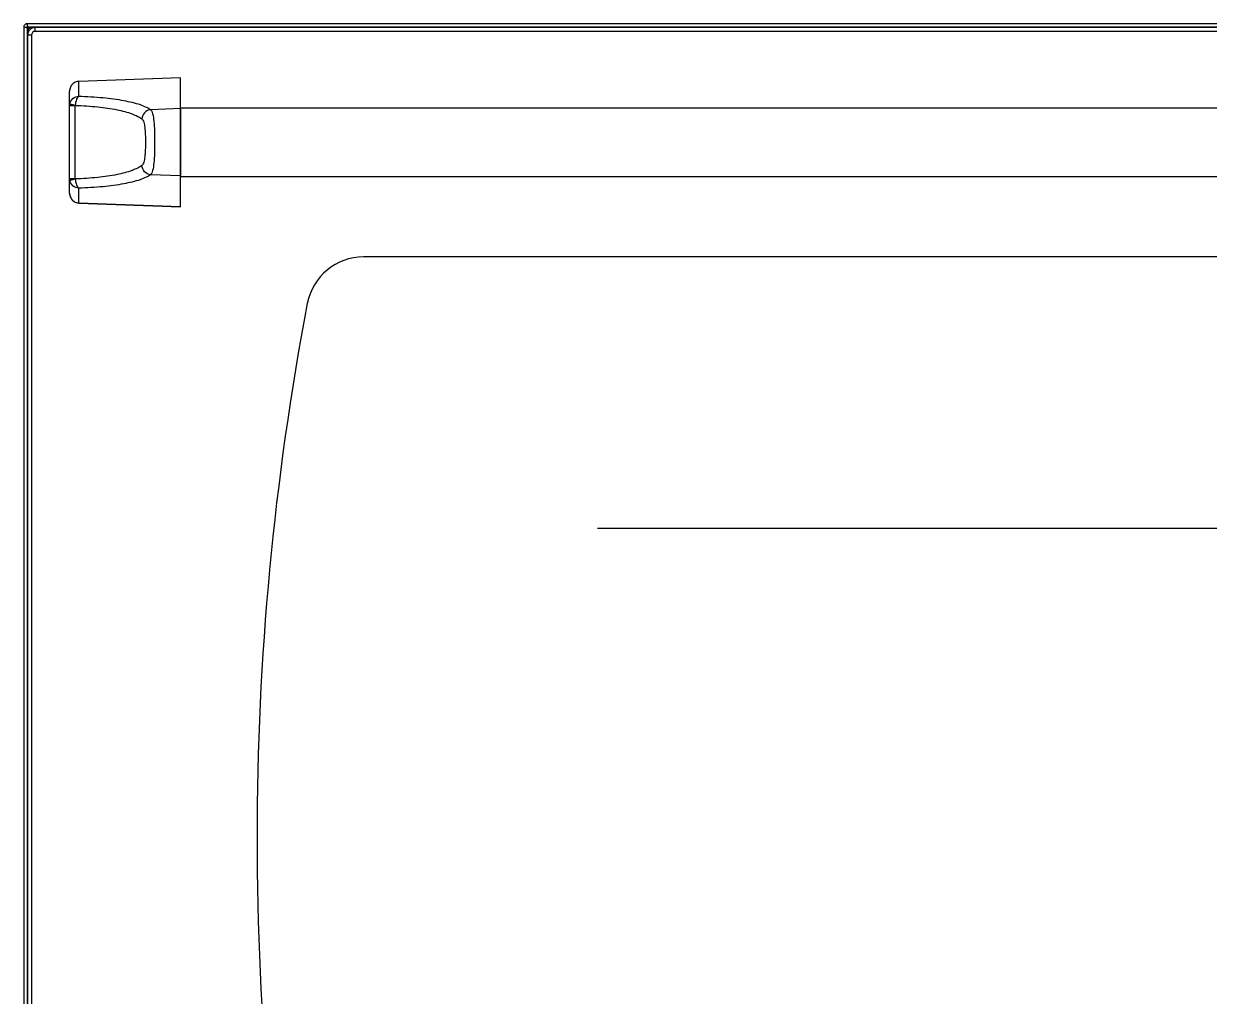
# Model space of a CAD drawing. Header units: millimetres. Extents: x 341 to 4391, y 324 to 2971.
# Drawn here: x 2703.1 to 3013.1, y 1655.1 to 1909.6 of the extents above; entities that cross this region are included whole.
import ezdxf

# ---------------------------------------------------------------- set-up
doc = ezdxf.new("R2010")
doc.units = ezdxf.units.MM
doc.header["$LTSCALE"] = 256.666667
doc.layers.get('0').update_dxf_attribs({"linetype": 'CONTINUOUS'})
doc.layers.add('ASSI', color=7, linetype='CONTINUOUS')

msp = doc.modelspace()

# ---------------------------------------------------------------- linework, layer by layer
at = {"color": 7, "linetype": 'Continuous'}
for p, q in [((2703.06, 1908.66), (2703.06, 1428.46)), ((2703.25, 1908.66), (2703.06, 1908.66)), ((2703.25, 1908.66), (2703.88, 1908.66)), ((2703.96, 1909.37), (2703.96, 1909.56)), ((3302.16, 1909.56), (2703.96, 1909.56)), ((2703.96, 1909.37), (2703.96, 1908.74)), ((2704.32, 1908.19), (2703.96, 1908.56)), ((2704.06, 1908.66), (2704.42, 1908.3)), ((2704.06, 1906.56), (2704.06, 1486.56)), ((2704.09, 1907.58), (2704.08, 1906.85)), ((3300.06, 1908.56), (2705.09, 1908.56)), ((2744.06, 1895.44), (2717.47, 1894.48)), ((2744.06, 1861.69), (2744.06, 1895.44)), ((2715.06, 1865.19), (2715.06, 1891.93)), ((2717.47, 1862.64), (2744.06, 1861.69)), ((3214.17, 1848.56), (2791.94, 1848.56))]:
    msp.add_line(p, q, dxfattribs=at)
at = {"color": 9, "linetype": 'Continuous'}
for p, q in [((2703.96, 1908.56), (2703.96, 1428.46)), ((3302.06, 1908.66), (2704.06, 1908.66)), ((2705.06, 1906.56), (2704.06, 1906.56)), ((2704.33, 1907.58), (2704.09, 1907.58)), ((2705.06, 1906.56), (2705.06, 1486.56)), ((2705.59, 1908.56), (2705.59, 1908.51)), ((2706.06, 1907.56), (2706.06, 1908.56)), ((3300.06, 1907.56), (2706.06, 1907.56)), ((2744.06, 1895.42), (2717.47, 1894.47)), ((2717.47, 1894.47), (2717.47, 1894.48)), ((2717.47, 1890.6), (2717.47, 1894.47)), ((2716.54, 1888.07), (2715.06, 1888.07)), ((2716.54, 1869.05), (2716.54, 1888.07)), ((2744.06, 1887.34), (2736.25, 1887.07)), ((2744.06, 1869.79), (2736.25, 1870.06)), ((2715.06, 1869.05), (2716.54, 1869.05)), ((2717.47, 1862.66), (2717.47, 1866.53)), ((2717.47, 1862.66), (2717.47, 1862.64)), ((2717.47, 1862.66), (2744.06, 1861.7))]:
    msp.add_line(p, q, dxfattribs=at)
at = {"color": 2, "linetype": 'Continuous'}
msp.add_line((2853.06, 1777.61), (3153.06, 1777.61), dxfattribs=at)
at = {"color": 7, "linetype": 'Continuous'}
for points in [[(2717.47, 1894.48), (2717.02, 1894.43), (2716.48, 1894.24), (2715.99, 1893.92), (2715.58, 1893.5), (2715.28, 1892.99), (2715.1, 1892.42), (2715.06, 1891.93)], [(2715.06, 1865.19), (2715.1, 1864.72), (2715.27, 1864.15), (2715.57, 1863.64), (2715.98, 1863.21), (2716.47, 1862.9), (2717.01, 1862.7), (2717.47, 1862.64)]]:
    msp.add_lwpolyline(points, dxfattribs=at)
for centre, radius, start, end in [((2703.96, 1908.66), 0.9, 90, 180), ((2703.96, 1908.66), 0.1, 90, 180), ((2706.06, 1906.56), 2, 90, 180), ((2705.09, 1907.56), 1, 90, 179), ((2791.94, 1833.56), 15, 90, 169.2576), ((3514.06, 1696.56), 750, 169.25755, 190.74245)]:
    msp.add_arc(centre, radius, start, end, dxfattribs=at)
at = {"color": 9, "linetype": 'Continuous'}
for centre, radius, start, end in [((2706.06, 1906.56), 1, 90, 180), ((2717.57, 1891.98), 2.49, 120.9006, 125.4705), ((2717.56, 1891.99), 2.49, 109.121, 120.8907), ((2717.56, 1892), 2.47, 105.8552, 109.099), ((2717.56, 1892), 2.47, 92.0603, 105.8322), ((2717.64, 1891.93), 2.59, 168.6516, 179.9813), ((2717.63, 1891.94), 2.57, 156.2852, 168.6239), ((2717.61, 1891.94), 2.56, 151.009, 156.2615), ((2717.6, 1891.95), 2.55, 144.0612, 151.0116), ((2717.59, 1891.95), 2.53, 137.5348, 144.0497), ((2717.58, 1891.96), 2.52, 132.2168, 137.533), ((2717.58, 1891.97), 2.51, 125.4765, 132.2121), ((2717.48, 1888.07), 2.43, 168.8872, 179.9894), ((2717.1, 1888.07), 0.559, 170.027, 180.0055), ((2717.48, 1869.05), 2.43, 180.0102, 191.1133), ((2717.1, 1869.05), 0.559, 179.9938, 189.9738)]:
    msp.add_arc(centre, radius, start, end, dxfattribs=at)
at = {"color": 7, "linetype": 'Continuous'}
for points in [[(2703.25, 1908.66), (2703.29, 1908.65), (2703.53, 1908.61), (2703.77, 1908.59), (2703.96, 1908.56)], [(2703.96, 1909.37), (2703.96, 1909.33), (2704, 1909.09), (2704.03, 1908.85), (2704.06, 1908.66)]]:
    msp.add_open_spline(points, degree=3, knots=[0, 0, 0, 0, 0.202336, 1, 1, 1, 1], dxfattribs=at)
for points in [[(2703.88, 1908.66), (2703.9, 1908.63), (2703.93, 1908.6), (2703.96, 1908.56)], [(2703.96, 1908.74), (2703.99, 1908.72), (2704.02, 1908.69), (2704.06, 1908.66)]]:
    msp.add_open_spline(points, degree=3, dxfattribs=at)
at = {"color": 9, "linetype": 'Continuous'}
for points, knots in [([(2715.1, 1888.54), (2715.21, 1889.08), (2715.81, 1890.11), (2716.92, 1890.56), (2717.47, 1890.6)], [0, 0, 0, 0, 0.498666, 1, 1, 1, 1]), ([(2716.55, 1888.17), (2716.36, 1888.21), (2716.01, 1888.28), (2715.62, 1888.38), (2715.36, 1888.44), (2715.23, 1888.48), (2715.15, 1888.51), (2715.11, 1888.53), (2715.1, 1888.54)], [0, 0, 0, 0, 0.387199, 0.701675, 0.821593, 0.912425, 0.97211, 1, 1, 1, 1]), ([(2717.47, 1890.6), (2717.33, 1890.53), (2717.08, 1890.25), (2716.7, 1889.44), (2716.57, 1888.7), (2716.55, 1888.17)], [0, 0, 0, 0, 0.172402, 0.405245, 1, 1, 1, 1]), ([(2716.55, 1888.17), (2718.51, 1888.12), (2722.17, 1887.9), (2727.15, 1887.19), (2730.64, 1886.31), (2732.78, 1885.4), (2733.61, 1884.9), (2733.95, 1884.64)], [0, 0, 0, 0, 0.328089, 0.61278, 0.839054, 0.927731, 1, 1, 1, 1]), ([(2717.47, 1890.6), (2719.58, 1890.54), (2723.53, 1890.31), (2728.89, 1889.6), (2732.66, 1888.73), (2734.97, 1887.83), (2735.88, 1887.34), (2736.25, 1887.07)], [0, 0, 0, 0, 0.329212, 0.614423, 0.840576, 0.928744, 1, 1, 1, 1]), ([(2736.25, 1887.07), (2735.67, 1887.01), (2734.5, 1886.43), (2733.99, 1885.23), (2733.95, 1884.64)], [0, 0, 0, 0, 0.496836, 1, 1, 1, 1]), ([(2736.25, 1887.07), (2736.37, 1886.95), (2736.59, 1886.59), (2736.91, 1885.58), (2737.13, 1883.84), (2737.26, 1881.36), (2737.29, 1878.56), (2737.26, 1875.77), (2737.13, 1873.29), (2736.91, 1871.55), (2736.59, 1870.54), (2736.37, 1870.18), (2736.25, 1870.06)], [0, 0, 0, 0, 0.029781, 0.070192, 0.183595, 0.332272, 0.5, 0.667728, 0.816405, 0.929808, 0.970219, 1, 1, 1, 1]), ([(2733.95, 1884.64), (2734.06, 1884.55), (2734.26, 1884.29), (2734.56, 1883.54), (2734.75, 1882.28), (2734.87, 1880.52), (2734.9, 1878.56), (2734.87, 1876.61), (2734.75, 1874.85), (2734.56, 1873.58), (2734.26, 1872.84), (2734.06, 1872.58), (2733.95, 1872.49)], [0, 0, 0, 0, 0.033317, 0.076322, 0.192328, 0.338696, 0.5, 0.661304, 0.807672, 0.923678, 0.966683, 1, 1, 1, 1]), ([(2733.95, 1872.49), (2733.61, 1872.23), (2732.78, 1871.73), (2730.64, 1870.82), (2727.15, 1869.94), (2722.17, 1869.23), (2718.51, 1869.01), (2716.55, 1868.96)], [0, 0, 0, 0, 0.072269, 0.160946, 0.38722, 0.671911, 1, 1, 1, 1]), ([(2736.25, 1870.06), (2735.67, 1870.12), (2734.5, 1870.7), (2733.99, 1871.89), (2733.95, 1872.49)], [0, 0, 0, 0, 0.496836, 1, 1, 1, 1]), ([(2736.25, 1870.06), (2735.88, 1869.79), (2734.97, 1869.3), (2732.66, 1868.4), (2728.89, 1867.53), (2723.53, 1866.82), (2719.58, 1866.59), (2717.47, 1866.53)], [0, 0, 0, 0, 0.071256, 0.159424, 0.385577, 0.670788, 1, 1, 1, 1]), ([(2715.1, 1868.59), (2715.11, 1868.6), (2715.15, 1868.62), (2715.23, 1868.65), (2715.36, 1868.68), (2715.62, 1868.75), (2716.01, 1868.84), (2716.36, 1868.92), (2716.55, 1868.96)], [0, 0, 0, 0, 0.02789, 0.087575, 0.178407, 0.298325, 0.612801, 1, 1, 1, 1]), ([(2717.47, 1866.53), (2716.92, 1866.57), (2715.81, 1867.01), (2715.21, 1868.05), (2715.1, 1868.59)], [0, 0, 0, 0, 0.501334, 1, 1, 1, 1]), ([(2716.55, 1868.96), (2716.57, 1868.43), (2716.7, 1867.68), (2717.08, 1866.88), (2717.33, 1866.6), (2717.47, 1866.53)], [0, 0, 0, 0, 0.594753, 0.827595, 1, 1, 1, 1]), ([(2715.06, 1865.19), (2715.06, 1864.87), (2715.18, 1864.23), (2715.71, 1863.39), (2716.51, 1862.82), (2717.15, 1862.67), (2717.47, 1862.66)], [0, 0, 0, 0, 0.250072, 0.500126, 0.750108, 1, 1, 1, 1])]:
    msp.add_open_spline(points, degree=3, knots=knots, dxfattribs=at)
at = {"layer": 'ASSI', "color": 7, "linetype": 'Continuous'}
for p, q in [((2744.06, 1887.56), (3262.06, 1887.56)), ((2744.06, 1887.39), (2744.06, 1869.74)), ((2744.06, 1869.56), (3262.06, 1869.56))]:
    msp.add_line(p, q, dxfattribs=at)

doc.saveas('drawing.dxf')
